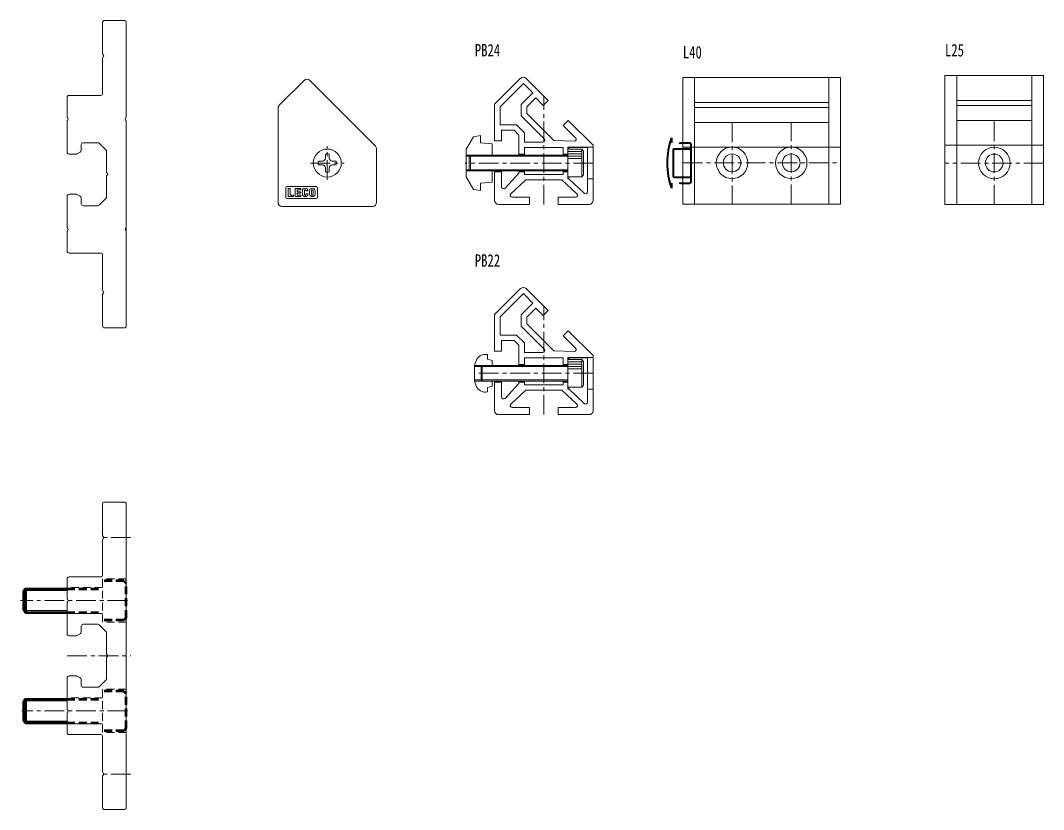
# Model space of a CAD drawing. Units: millimetres on the paper. Extents: x -598 to 1503, y -396 to 443.
# Drawn here: x 437.7 to 697.2, y -259.5 to -59.3 of the extents above; entities that cross this region are included whole.
import ezdxf
from ezdxf.enums import TextEntityAlignment as Align

# ---------------------------------------------------------------- set-up
doc = ezdxf.new("R2010")
doc.units = ezdxf.units.MM
doc.linetypes.add('CHAIN1', pattern=[8, 5, -1, 1, -1])
doc.linetypes.add('DASHED2', pattern=[3, 2, -1])
for name, color, linetype, lineweight in [('0-0', 7, 'Continuous', 18), ('0-1', 4, 'CHAIN1', 18), ('0-2', 2, 'Continuous', 50), ('0-8', 4, 'CHAIN1', 18)]:
    doc.layers.add(name, color=color, linetype=linetype, lineweight=lineweight)
doc.styles.add('ＭＳ ゴシック', font='')
doc.styles.get('ＭＳ ゴシック').set_extended_font_data('MS Gothic')

msp = doc.modelspace()

# ---------------------------------------------------------------- linework, layer by layer
at = {"layer": '0-0'}
for p, q in [((464.001, -59.341), (459.001, -59.341)), ((458.501, -59.841), (458.501, -67.792)), ((464.501, -83.792), (464.501, -59.841)), ((458.501, -68.889), (458.501, -77.841)), ((458.589, -68.004), (458.713, -68.128)), ((458.713, -68.553), (458.589, -68.677)), ((503.293, -80.852), (509.615, -74.529)), ((511.029, -74.529), (527.707, -91.207)), ((564.517, -74.007), (557.924, -80.6)), ((608.673, -105.962), (608.673, -73.822)), ((642.673, -73.822), (642.673, -105.962)), ((675.172, -106), (675.172, -73.322)), ((694.172, -73.322), (694.172, -106)), ((449.501, -78.841), (449.501, -83.792)), ((458.001, -78.341), (450.001, -78.341)), ((608.673, -80.116), (642.673, -80.116)), ((675.172, -79.616), (694.172, -79.616)), ((503, -105.5), (503, -81.559)), ((557.924, -80.6), (557.924, -89.9)), ((642.673, -81.388), (608.673, -81.388)), ((694.172, -80.888), (675.172, -80.888)), ((449.501, -84.889), (449.501, -92.741)), ((449.589, -84.004), (449.713, -84.128)), ((449.713, -84.553), (449.589, -84.677)), ((464.289, -84.128), (464.413, -84.004)), ((464.413, -84.677), (464.289, -84.553)), ((464.501, -136.841), (464.501, -84.889)), ((608.673, -85.207), (642.673, -85.207)), ((675.172, -84.707), (694.172, -84.707)), ((453.601, -90.341), (457.294, -90.341)), ((457.647, -90.487), (459.354, -92.194)), ((550.724, -92), (552.559, -88.821)), ((552.559, -88.821), (554.324, -88.5)), ((554.324, -88.5), (554.324, -90.413)), ((554.324, -90.413), (557.324, -90.675)), ((557.324, -90.675), (557.324, -93.5)), ((559.724, -89.9), (557.924, -89.9)), ((564.124, -93.5), (564.124, -88.4)), ((450.001, -93.241), (451.783, -93.241)), ((452.006, -93.188), (452.824, -92.779)), ((453.101, -92.331), (453.101, -90.841)), ((459.501, -92.548), (459.501, -97.792)), ((515.003, -94.266), (515.003, -93.252)), ((515.997, -93.252), (515.997, -94.266)), ((528, -91.914), (528, -105.5)), ((550.724, -99), (550.724, -92)), ((564.124, -93.25), (565.524, -93.25)), ((565.524, -91.6), (575.324, -91.6)), ((565.524, -93.5), (565.524, -91.6)), ((575.324, -91.6), (575.324, -93.5)), ((575.324, -93.25), (576.524, -93.25)), ((576.524, -91.5), (582.924, -91.5)), ((576.524, -99.5), (576.524, -91.5)), ((580.024, -92), (576.524, -92)), ((580.024, -92.583), (576.524, -92.583)), ((580.024, -93.167), (576.524, -93.167)), ((576.724, -91.6), (576.724, -92)), ((580.524, -92.5), (580.024, -92)), ((580.024, -99), (580.024, -92)), ((580.524, -92.5), (580.524, -98.5)), ((514.266, -95.003), (513.252, -95.003)), ((513.252, -95.997), (514.266, -95.997)), ((516.734, -95.003), (517.748, -95.003)), ((517.748, -95.997), (516.734, -95.997)), ((550.724, -93.5), (576.524, -93.5)), ((551.524, -93.8), (551.824, -93.5)), ((551.524, -93.8), (551.524, -97.2)), ((580.024, -93.75), (576.524, -93.75)), ((580.024, -94.333), (576.524, -94.333)), ((459.589, -98.004), (459.713, -98.128)), ((459.713, -98.553), (459.589, -98.677)), ((515.003, -97.748), (515.003, -96.734)), ((515.997, -96.734), (515.997, -97.748)), ((550.724, -97.5), (576.524, -97.5)), ((551.824, -97.5), (551.524, -97.2)), ((557.324, -97.5), (557.324, -100.325)), ((557.924, -97.5), (557.924, -105)), ((559.724, -97.75), (557.924, -97.75)), ((559.724, -101.534), (559.724, -97.5)), ((564.124, -98.1), (560.589, -101.876)), ((564.124, -98.1), (564.124, -97.5)), ((565.524, -97.75), (564.124, -97.75)), ((565.524, -98.4), (565.524, -97.5)), ((575.324, -98.4), (565.524, -98.4)), ((575.324, -97.5), (575.324, -98.4)), ((576.524, -97.75), (575.324, -97.75)), ((580.024, -99), (580.524, -98.5)), ((459.501, -98.889), (459.501, -104.133)), ((550.724, -99), (552.559, -102.179)), ((554.324, -100.587), (557.324, -100.325)), ((554.324, -102.5), (554.324, -100.587)), ((580.024, -99), (576.524, -99)), ((576.724, -99), (576.724, -99.474)), ((576.724, -99.474), (580.682, -103.179)), ((581.524, -99.5), (582.924, -99.5)), ((451.783, -103.441), (450.001, -103.441)), ((452.824, -103.902), (452.006, -103.493)), ((552.559, -102.179), (554.324, -102.5)), ((449.501, -103.941), (449.501, -111.792)), ((453.101, -105.841), (453.101, -104.35)), ((457.294, -106.341), (453.601, -106.341)), ((459.354, -104.487), (457.647, -106.194)), ((527, -106.5), (504, -106.5)), ((449.501, -112.889), (449.501, -117.841)), ((449.589, -112.004), (449.713, -112.128)), ((449.713, -112.553), (449.589, -112.677)), ((464.289, -112.128), (464.413, -112.004)), ((464.289, -112.553), (464.413, -112.677)), ((450.001, -118.341), (458.001, -118.341)), ((458.501, -118.841), (458.501, -127.792)), ((458.501, -128.889), (458.501, -136.841)), ((458.589, -128.004), (458.713, -128.128)), ((458.713, -128.553), (458.589, -128.677)), ((564.517, -127.342), (557.924, -133.935)), ((557.924, -133.935), (557.924, -143.235)), ((459.001, -137.341), (464.001, -137.341)), ((564.124, -146.835), (564.124, -141.735)), ((556.124, -144.088), (556.124, -145.264)), ((557.324, -145.585), (556.124, -145.264)), ((559.724, -143.235), (557.924, -143.235)), ((565.524, -144.935), (575.324, -144.935)), ((565.524, -146.835), (565.524, -144.935)), ((575.324, -144.935), (575.324, -146.835)), ((576.524, -144.835), (582.924, -144.835)), ((576.524, -152.835), (576.524, -144.835)), ((576.724, -144.935), (576.724, -145.335)), ((552.824, -150.432), (552.824, -147.238)), ((552.865, -146.835), (576.524, -146.835)), ((552.945, -146.554), (553.263, -145.68)), ((554.524, -147.135), (554.824, -146.835)), ((554.524, -147.135), (554.524, -150.535)), ((557.324, -145.585), (557.324, -146.835)), ((564.124, -146.585), (565.524, -146.585)), ((575.324, -146.585), (576.524, -146.585)), ((580.024, -145.335), (576.524, -145.335)), ((580.024, -145.918), (576.524, -145.918)), ((580.024, -146.502), (576.524, -146.502)), ((580.024, -147.085), (576.524, -147.085)), ((580.024, -147.668), (576.524, -147.668)), ((580.524, -145.835), (580.024, -145.335)), ((580.024, -152.335), (580.024, -145.335)), ((580.524, -145.835), (580.524, -151.835)), ((552.865, -150.835), (576.524, -150.835)), ((553.263, -151.99), (552.945, -151.117)), ((554.824, -150.835), (554.524, -150.535)), ((556.124, -152.407), (557.324, -152.085)), ((556.124, -152.407), (556.124, -153.582)), ((557.324, -150.835), (557.324, -152.085)), ((557.924, -150.835), (557.924, -158.335)), ((559.724, -151.085), (557.924, -151.085)), ((559.724, -154.869), (559.724, -150.835)), ((564.124, -151.435), (560.589, -155.211)), ((564.124, -151.435), (564.124, -150.835)), ((565.524, -151.085), (564.124, -151.085)), ((565.524, -151.735), (565.524, -150.835)), ((575.324, -151.735), (565.524, -151.735)), ((575.324, -150.835), (575.324, -151.735)), ((576.524, -151.085), (575.324, -151.085)), ((580.024, -152.335), (576.524, -152.335)), ((576.724, -152.335), (576.724, -152.809)), ((576.724, -152.809), (580.682, -156.514)), ((580.024, -152.335), (580.524, -151.835)), ((581.524, -152.835), (582.924, -152.835)), ((464.001, -181.5), (459.001, -181.5)), ((458.501, -182), (458.501, -189.951)), ((464.501, -205.951), (464.501, -182)), ((458.501, -191.049), (458.501, -200)), ((458.589, -190.164), (458.713, -190.288)), ((458.713, -190.712), (458.589, -190.836)), ((449.501, -201), (449.501, -205.951)), ((458.001, -200.5), (450.001, -200.5)), ((449.501, -207.049), (449.501, -214.9)), ((449.589, -206.164), (449.713, -206.288)), ((449.713, -206.712), (449.589, -206.836)), ((464.289, -206.288), (464.413, -206.164)), ((464.413, -206.836), (464.289, -206.712)), ((464.501, -259), (464.501, -207.049)), ((453.601, -212.5), (457.294, -212.5)), ((457.647, -212.646), (459.354, -214.354)), ((452.006, -215.347), (452.824, -214.938)), ((453.101, -214.491), (453.101, -213)), ((459.501, -214.707), (459.501, -219.951)), ((450.001, -215.4), (451.783, -215.4)), ((459.589, -220.164), (459.713, -220.288)), ((459.501, -221.049), (459.501, -226.293)), ((459.713, -220.712), (459.589, -220.836)), ((451.783, -225.6), (450.001, -225.6)), ((452.824, -226.062), (452.006, -225.653)), ((449.501, -226.1), (449.501, -233.951)), ((453.101, -228), (453.101, -226.509)), ((459.354, -226.646), (457.647, -228.354)), ((457.294, -228.5), (453.601, -228.5)), ((449.501, -235.049), (449.501, -240)), ((449.589, -234.164), (449.713, -234.288)), ((449.713, -234.712), (449.589, -234.836)), ((464.289, -234.288), (464.413, -234.164)), ((464.289, -234.712), (464.413, -234.836)), ((450.001, -240.5), (458.001, -240.5)), ((458.501, -241), (458.501, -249.951)), ((458.501, -251.049), (458.501, -259)), ((458.589, -250.164), (458.713, -250.288)), ((458.713, -250.712), (458.589, -250.836)), ((459.001, -259.5), (464.001, -259.5))]:
    msp.add_line(p, q, dxfattribs=at)
at = {"layer": '0-0', "color": 4}
for p, q in [((576.524, -93.8), (550.724, -93.8)), ((551.824, -97.5), (551.824, -93.5)), ((576.524, -97.2), (550.724, -97.2)), ((576.524, -147.135), (552.827, -147.135)), ((554.824, -150.835), (554.824, -146.835)), ((576.524, -150.535), (552.827, -150.535))]:
    msp.add_line(p, q, dxfattribs=at)
at = {"layer": '0-0', "linetype": 'DASHED2'}
for p, q in [((576.752, -99.5), (576.524, -99.5)), ((576.752, -152.835), (576.524, -152.835))]:
    msp.add_line(p, q, dxfattribs=at)
at = {"layer": '0-0'}
for points in [[(578.124, -89.968), (572.954, -89.798), (566.095, -82.939), (566.095, -81.242), (568.358, -78.979), (570.267, -80.888), (571.54, -79.616), (565.954, -74.029)], [(559.324, -85.8), (559.324, -81.225), (565.246, -75.302), (567.651, -77.706), (564.695, -80.662), (564.695, -83.519), (570.523, -89.346)], [(582.924, -105), (582.924, -91), (576.631, -84.707), (575.358, -85.98), (578.494, -89.115)], [(570.169, -90.2), (565.524, -90.2), (565.524, -87.82), (563.504, -85.8), (559.324, -85.8)], [(564.124, -88.4), (562.924, -87.2), (559.724, -87.2), (559.724, -89.9)], [(581.524, -102.814), (581.524, -91.6), (576.724, -91.6)], [(562.048, -103.335), (565.824, -99.8), (575.024, -99.8), (578.8, -103.335)], [(558.924, -106), (566.824, -106), (566.824, -104.2), (562.39, -104.2)], [(578.458, -104.2), (574.024, -104.2), (574.024, -106), (581.924, -106)], [(559.324, -139.135), (559.324, -134.56), (565.246, -128.637), (567.651, -131.042), (564.695, -133.997), (564.695, -136.854), (570.523, -142.682)], [(578.124, -143.303), (572.954, -143.133), (566.095, -136.274), (566.095, -134.577), (568.358, -132.314), (570.267, -134.223), (571.54, -132.951), (565.954, -127.365)], [(570.169, -143.535), (565.524, -143.535), (565.524, -141.155), (563.504, -139.135), (559.324, -139.135)], [(582.924, -158.335), (582.924, -144.335), (576.631, -138.042), (575.358, -139.315), (578.494, -142.45)], [(564.124, -141.735), (562.924, -140.535), (559.724, -140.535), (559.724, -143.235)], [(581.524, -156.149), (581.524, -144.935), (576.724, -144.935)], [(562.048, -156.67), (565.824, -153.135), (575.024, -153.135), (578.8, -156.67)], [(558.924, -159.335), (566.824, -159.335), (566.824, -157.535), (562.39, -157.535)], [(578.458, -157.535), (574.024, -157.535), (574.024, -159.335), (581.924, -159.335)]]:
    msp.add_lwpolyline(points, dxfattribs=at)
for points in [[(605.673, -105.962), (645.673, -105.962), (645.673, -73.822), (605.673, -73.822)], [(672.172, -106), (697.172, -106), (697.172, -73.322), (672.172, -73.322)]]:
    msp.add_lwpolyline(points, close=True, dxfattribs=at)
for centre, radius in [((515.5, -95.5), 3.55), ((618.173, -95.462), 4), ((618.173, -95.462), 2.25), ((633.173, -95.462), 4), ((633.173, -95.462), 2.25), ((684.672, -95.5), 4), ((684.672, -95.5), 2.25)]:
    msp.add_circle(centre, radius, dxfattribs=at)
for centre, radius, start, end in [((459.001, -59.841), 0.5, 90, 180), ((464.001, -59.841), 0.5, 0, 90), ((458.801, -67.792), 0.3, 180, 225), ((458.801, -68.889), 0.3, 135, 180), ((458.501, -68.341), 0.3, 315, 45), ((510.322, -75.237), 1, 45, 135), ((565.246, -74.737), 1, 44.99998, 134.99998), ((458.001, -77.841), 0.5, 270, 0), ((450.001, -78.841), 0.5, 90, 180), ((504, -81.559), 1, 135, 180), ((449.801, -83.792), 0.3, 180, 225), ((449.801, -84.889), 0.3, 135, 180), ((449.501, -84.341), 0.3, 315, 45), ((464.501, -84.341), 0.3, 135, 225), ((464.201, -83.792), 0.3, 315, 0), ((464.201, -84.889), 0.3, 0, 45), ((453.601, -90.841), 0.5, 90, 180), ((457.294, -90.841), 0.5, 45, 90), ((570.169, -89.7), 0.5, 270, 44.99998), ((578.14, -89.469), 0.5, 268.1118, 45), ((450.001, -92.741), 0.5, 180, 270), ((451.783, -92.741), 0.5, 270, 296.56505), ((452.601, -92.331), 0.5, 296.56505, 0), ((459.001, -92.548), 0.5, 0, 45), ((515.5, -95.5), 2.303, 77.52582, 102.47418), ((527, -91.914), 1, 0, 45), ((515.5, -95.5), 2.303, 167.52572, 192.47427), ((514.266, -94.266), 0.737, 270, 0), ((514.266, -96.734), 0.737, 0, 90), ((516.734, -94.266), 0.737, 180, 270), ((516.734, -96.734), 0.737, 90, 180), ((515.5, -95.5), 2.303, 347.52572, 12.47427), ((459.801, -97.792), 0.3, 180, 225), ((459.501, -98.341), 0.3, 315, 45), ((515.5, -95.5), 2.303, 257.52581, 282.47418), ((459.801, -98.889), 0.3, 135, 180), ((450.001, -103.941), 0.5, 90, 180), ((451.783, -103.941), 0.5, 63.43495, 90), ((560.224, -101.534), 0.5, 180, 316.88818), ((562.39, -103.7), 0.5, 133.1118, 270), ((578.458, -103.7), 0.5, 270, 46.88818), ((581.024, -102.814), 0.5, 226.88818, 0), ((452.601, -104.35), 0.5, 0, 63.43495), ((453.601, -105.841), 0.5, 180, 270), ((457.294, -105.841), 0.5, 270, 315), ((459.001, -104.133), 0.5, 315, 0), ((504, -105.5), 1, 180, 270), ((527, -105.5), 1, 270, 0), ((558.924, -105), 1, 180, 270), ((581.924, -105), 1, 270, 0), ((449.801, -111.792), 0.3, 180, 225), ((449.801, -112.889), 0.3, 135, 180), ((449.501, -112.341), 0.3, 315, 45), ((464.501, -112.341), 0.3, 135, 225), ((464.201, -111.792), 0.3, 315, 0), ((464.201, -112.889), 0.3, 0, 45), ((450.001, -117.841), 0.5, 180, 270), ((458.001, -118.841), 0.5, 0, 90), ((565.246, -128.072), 1, 44.99998, 134.99998), ((458.801, -127.792), 0.3, 180, 225), ((458.801, -128.889), 0.3, 135, 180), ((458.501, -128.341), 0.3, 315, 45), ((459.001, -136.841), 0.5, 180, 270), ((464.001, -136.841), 0.5, 270, 0), ((570.169, -143.035), 0.5, 270, 44.99998), ((578.14, -142.804), 0.5, 268.1118, 45), ((555.612, -146.535), 2.5, 78.17823, 160), ((554.824, -147.238), 2, 160, 180), ((554.824, -150.432), 2, 180, 200), ((555.612, -151.135), 2.5, 200, 281.82177), ((560.224, -154.869), 0.5, 180, 316.88818), ((562.39, -157.035), 0.5, 133.1118, 270), ((578.458, -157.035), 0.5, 270, 46.88818), ((581.024, -156.149), 0.5, 226.88818, 0), ((558.924, -158.335), 1, 180, 270), ((581.924, -158.335), 1, 270, 0), ((459.001, -182), 0.5, 90, 180), ((464.001, -182), 0.5, 0, 90), ((458.801, -189.951), 0.3, 180, 225), ((458.801, -191.049), 0.3, 135, 180), ((458.501, -190.5), 0.3, 315, 45), ((450.001, -201), 0.5, 90, 180), ((458.001, -200), 0.5, 270, 0), ((449.801, -205.951), 0.3, 180, 225), ((449.801, -207.049), 0.3, 135, 180), ((449.501, -206.5), 0.3, 315, 45), ((464.501, -206.5), 0.3, 135, 225), ((464.201, -205.951), 0.3, 315, 0), ((464.201, -207.049), 0.3, 0, 45), ((453.601, -213), 0.5, 90, 180), ((457.294, -213), 0.5, 45, 90), ((450.001, -214.9), 0.5, 180, 270), ((451.783, -214.9), 0.5, 270, 296.56505), ((452.601, -214.491), 0.5, 296.56505, 0), ((459.001, -214.707), 0.5, 0, 45), ((459.801, -219.951), 0.3, 180, 225), ((459.501, -220.5), 0.3, 315, 45), ((459.801, -221.049), 0.3, 135, 180), ((450.001, -226.1), 0.5, 90, 180), ((451.783, -226.1), 0.5, 63.43495, 90), ((452.601, -226.509), 0.5, 0, 63.43495), ((453.601, -228), 0.5, 180, 270), ((457.294, -228), 0.5, 270, 315), ((459.001, -226.293), 0.5, 315, 0), ((449.801, -233.951), 0.3, 180, 225), ((449.801, -235.049), 0.3, 135, 180), ((449.501, -234.5), 0.3, 315, 45), ((464.501, -234.5), 0.3, 135, 225), ((464.201, -233.951), 0.3, 315, 0), ((464.201, -235.049), 0.3, 0, 45), ((450.001, -240), 0.5, 180, 270), ((458.001, -241), 0.5, 0, 90), ((458.801, -249.951), 0.3, 180, 225), ((458.801, -251.049), 0.3, 135, 180), ((458.501, -250.5), 0.3, 315, 45), ((459.001, -259), 0.5, 180, 270), ((464.001, -259), 0.5, 270, 0)]:
    msp.add_arc(centre, radius, start, end, dxfattribs=at)
at = {"layer": '0-1'}
for p, q in [((570.424, -106), (570.424, -78.5)), ((618.173, -85.207), (618.173, -105.962)), ((633.173, -105.962), (633.173, -85.207)), ((684.672, -106), (684.672, -84.707)), ((515.5, -99.75), (515.5, -91.25)), ((511.25, -95.5), (519.75, -95.5)), ((582.924, -95.5), (550.459, -95.5)), ((605.673, -95.462), (645.673, -95.462)), ((697.172, -95.5), (672.172, -95.5)), ((570.424, -159.335), (570.424, -131.835)), ((582.924, -148.835), (553.459, -148.835)), ((465.672, -190.5), (457.699, -190.5)), ((464.791, -206.5), (437.672, -206.5)), ((449.501, -220.5), (465.672, -220.5)), ((464.791, -234.5), (438.037, -234.5)), ((465.672, -250.5), (457.699, -250.5))]:
    msp.add_line(p, q, dxfattribs=at)
at = {"layer": '0-1', "color": 7, "linetype": 'Continuous'}
for p, q in [((645.673, -91.5), (605.673, -91.5)), ((672.172, -91), (697.172, -91))]:
    msp.add_line(p, q, dxfattribs=at)
at = {"layer": '0-1', "linetype": 'Continuous'}
for p, q in [((505, -104.2), (505, -101.8)), ((505.3, -101.5), (512.7, -101.5)), ((510.61, -102.559), (510.09, -102.559)), ((510.093, -103.294), (510.623, -103.294)), ((513, -101.8), (513, -104.2)), ((512.7, -104.5), (505.3, -104.5))]:
    msp.add_line(p, q, dxfattribs=at)
at = {"layer": '0-1', "linetype": 'DASHED2'}
for p, q in [((458.501, -201), (458.501, -212)), ((464.501, -201), (458.501, -201)), ((458.501, -203.2), (449.501, -203.2)), ((458.501, -209.8), (449.501, -209.8)), ((464.501, -212), (458.501, -212)), ((458.501, -240), (458.501, -229)), ((464.501, -229), (458.501, -229)), ((458.501, -231.2), (449.501, -231.2)), ((458.501, -237.8), (449.501, -237.8)), ((464.501, -240), (458.501, -240))]:
    msp.add_line(p, q, dxfattribs=at)
at = {"layer": '0-1', "linetype": 'Continuous'}
for points in [[(505.535, -103.99), (505.535, -101.949), (506.044, -101.949), (506.044, -103.626), (506.964, -103.626), (506.964, -103.99)], [(507.357, -103.99), (507.357, -101.949), (508.787, -101.949), (508.787, -102.313), (507.864, -102.313), (507.864, -102.786), (508.699, -102.786), (508.699, -103.128), (507.864, -103.128), (507.864, -103.626), (508.787, -103.626), (508.787, -103.99)]]:
    msp.add_lwpolyline(points, close=True, dxfattribs=at)
for centre, radius, start, end in [((505.3, -101.8), 0.3, 90, 180), ((511.559, -102.97), 2.399, 164.216, 195.78399), ((509.791, -102.504), 0.572, 106.2291, 160.88187), ((509.791, -103.435), 0.572, 199.11812, 253.77089), ((509.903, -103.024), 1.103, 75.73071, 104.26929), ((515.796, -102.97), 6.093, 176.78919, 183.2108), ((510.639, -102.629), 0.926, 164.64474, 180.71922), ((510.639, -103.31), 0.926, 179.28077, 195.35525), ((509.903, -102.437), 0.166, 18.78093, 161.21906), ((509.903, -103.502), 0.166, 198.78093, 341.21906), ((509.166, -102.629), 0.926, 4.35281, 15.35526), ((509.166, -103.31), 0.926, 344.64474, 1.00008), ((510.014, -102.504), 0.572, 19.11812, 73.7709), ((510.014, -103.435), 0.572, 286.2291, 340.88187), ((508.247, -102.97), 2.399, 9.86632, 15.784), ((508.247, -102.97), 2.399, 344.216, 352.22375), ((513.348, -102.97), 2.399, 164.216, 195.78399), ((511.58, -102.504), 0.572, 106.2291, 160.88187), ((511.58, -103.435), 0.572, 199.11812, 253.77089), ((511.692, -103.024), 1.103, 75.73071, 104.26929), ((517.585, -102.97), 6.093, 176.78919, 183.2108), ((512.428, -102.629), 0.926, 164.64474, 180.71922), ((512.428, -103.31), 0.926, 179.28077, 195.35525), ((511.692, -102.437), 0.166, 18.78093, 161.21906), ((511.692, -103.502), 0.166, 198.78093, 341.21906), ((510.956, -102.629), 0.926, 359.28077, 15.35526), ((510.956, -103.31), 0.926, 344.64474, 0.71922), ((505.799, -102.97), 6.093, 356.78919, 3.21081), ((511.804, -102.504), 0.572, 19.11812, 73.7709), ((511.804, -103.435), 0.572, 286.2291, 340.88187), ((510.036, -102.97), 2.399, 344.216, 15.784), ((512.7, -101.8), 0.3, 0, 90), ((505.3, -104.2), 0.3, 180, 270), ((509.903, -102.915), 1.103, 255.7307, 284.26929), ((511.692, -102.915), 1.103, 255.7307, 284.26929), ((512.7, -104.2), 0.3, 270, 0)]:
    msp.add_arc(centre, radius, start, end, dxfattribs=at)
at = {"layer": '0-2', "linetype": 'DASHED2'}
for p, q in [((463.901, -201.5), (458.501, -201.5)), ((463.901, -201.5), (464.501, -202.1)), ((464.501, -210.9), (464.501, -202.1)), ((449.501, -203.5), (458.501, -203.5)), ((449.501, -209.5), (458.501, -209.5)), ((463.901, -211.5), (458.501, -211.5)), ((464.501, -210.9), (463.901, -211.5)), ((463.901, -229.5), (458.501, -229.5)), ((463.901, -229.5), (464.501, -230.1)), ((464.501, -238.9), (464.501, -230.1)), ((449.501, -231.5), (458.501, -231.5)), ((449.501, -237.5), (458.501, -237.5)), ((463.901, -239.5), (458.501, -239.5)), ((464.501, -238.9), (463.901, -239.5))]:
    msp.add_line(p, q, dxfattribs=at)
at = {"layer": '0-2'}
for p, q in [((438.951, -203.5), (438.501, -203.95)), ((438.501, -209.05), (438.501, -203.95)), ((438.951, -203.5), (438.951, -209.5)), ((438.951, -203.5), (449.501, -203.5)), ((438.501, -209.05), (438.951, -209.5)), ((438.951, -209.5), (449.501, -209.5)), ((438.951, -231.5), (438.501, -231.95)), ((438.501, -237.05), (438.501, -231.95)), ((438.951, -231.5), (438.951, -237.5)), ((438.951, -231.5), (449.501, -231.5)), ((438.501, -237.05), (438.951, -237.5)), ((438.951, -237.5), (449.501, -237.5))]:
    msp.add_line(p, q, dxfattribs=at)
at = {"layer": '0-2', "color": 4, "lineweight": 18}
for p, q in [((449.501, -203.95), (438.501, -203.95)), ((449.501, -209.05), (438.501, -209.05)), ((449.501, -231.95), (438.501, -231.95)), ((449.501, -237.05), (438.501, -237.05))]:
    msp.add_line(p, q, dxfattribs=at)
at = {"layer": '0-8', "color": 7, "linetype": 'Continuous', "lineweight": 40}
for p, q in [((602.778, -89.1), (602.778, -90.4)), ((607.778, -90.6), (607.431, -90.4)), ((607.778, -100.4), (607.778, -90.6)), ((603.278, -91.9), (607.778, -91.9)), ((603.278, -99.1), (603.278, -91.9)), ((602.778, -100.6), (602.778, -101.9)), ((603.278, -99.1), (607.778, -99.1)), ((607.778, -100.4), (607.431, -100.6))]:
    msp.add_line(p, q, dxfattribs=at)
for points in [[(604.778, -90.5), (605.151, -90.4), (607.431, -90.4)], [(604.778, -100.5), (605.151, -100.6), (607.431, -100.6)]]:
    msp.add_lwpolyline(points, dxfattribs=at)
msp.add_arc((621.726, -95.5), 20, 161.33708, 198.66292, dxfattribs=at)

# ---------------------------------------------------------------- texts
at = {"layer": '0-0', "style": 'ＭＳ ゴシック', "width": 0.75}
for s, p in [('PB24', (552.909, -69.408)), ('L40', (605.673, -69.908)), ('L25', (672.172, -69.408)), ('PB22', (552.909, -122.743))]:
    msp.add_text(s, height=3.152, dxfattribs=at).set_placement(p, align=Align.BOTTOM_LEFT)

doc.saveas('drawing.dxf')
